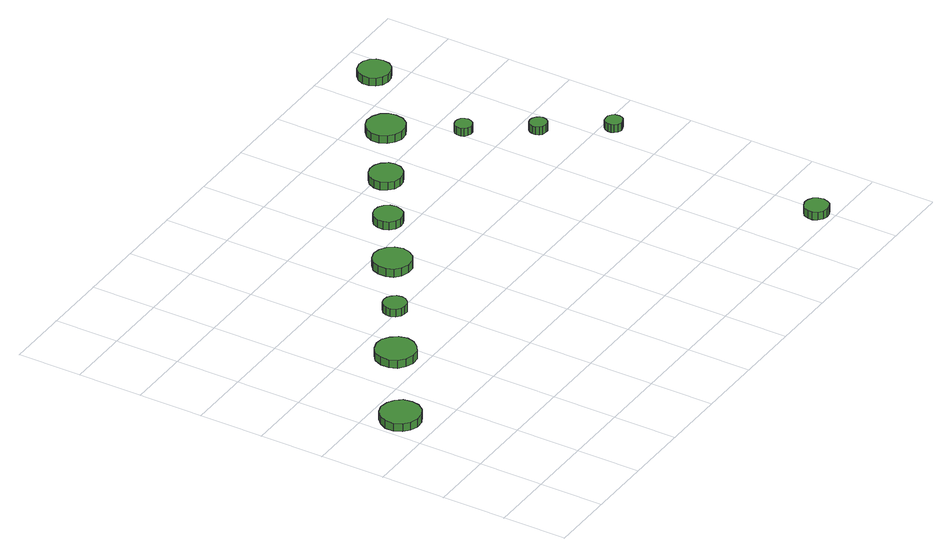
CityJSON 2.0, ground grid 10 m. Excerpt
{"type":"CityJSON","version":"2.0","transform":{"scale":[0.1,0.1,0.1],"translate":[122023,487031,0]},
"CityObjects":{
"tree1":{"type":"SolitaryVegetationObject","attributes":{"function":"something"},"geometry":[{"type":"MultiSurface","lod":"1","boundaries":[[[0,1,2,3,4,5,6,7,8,9,10,11,12,13,14]],[[15,16,17,18,19,20,21,22,23,24,25,26,27,28,29]],[[0,29,28,1]],[[1,28,27,2]],[[2,27,26,3]],[[3,26,25,4]],[[4,25,24,5]],[[5,24,23,6]],[[6,23,22,7]],[[7,22,21,8]],[[8,21,20,9]],[[9,20,19,10]],[[10,19,18,11]],[[11,18,17,12]],[[12,17,16,13]],[[13,16,15,14]],[[14,15,29,0]]]}]},
"tree2":{"type":"SolitaryVegetationObject","attributes":{"function":"something"},"geometry":[{"type":"MultiSurface","lod":"1","boundaries":[[[30,31,32,33,34,35,36,37,38,39,40,41,42,43,44]],[[45,46,47,48,49,50,51,52,53,54,55,56,57,58,59]],[[30,59,58,31]],[[31,58,57,32]],[[32,57,56,33]],[[33,56,55,34]],[[34,55,54,35]],[[35,54,53,36]],[[36,53,52,37]],[[37,52,51,38]],[[38,51,50,39]],[[39,50,49,40]],[[40,49,48,41]],[[41,48,47,42]],[[42,47,46,43]],[[43,46,45,44]],[[44,45,59,30]]]}]},
"tree3":{"type":"SolitaryVegetationObject","attributes":{"function":"something"},"geometry":[{"type":"MultiSurface","lod":"1","boundaries":[[[60,61,62,63,64,65,66,67,68,69,70,71,72,73,74]],[[75,76,77,78,79,80,81,82,83,84,85,86,87,88,89]],[[60,89,88,61]],[[61,88,87,62]],[[62,87,86,63]],[[63,86,85,64]],[[64,85,84,65]],[[65,84,83,66]],[[66,83,82,67]],[[67,82,81,68]],[[68,81,80,69]],[[69,80,79,70]],[[70,79,78,71]],[[71,78,77,72]],[[72,77,76,73]],[[73,76,75,74]],[[74,75,89,60]]]}]},
"tree4":{"type":"SolitaryVegetationObject","attributes":{"function":"something"},"geometry":[{"type":"MultiSurface","lod":"1","boundaries":[[[90,91,92,93,94,95,96,97,98,99,100,101,102,103,104]],[[105,106,107,108,109,110,111,112,113,114,115,116,117,118,119]],[[90,119,118,91]],[[91,118,117,92]],[[92,117,116,93]],[[93,116,115,94]],[[94,115,114,95]],[[95,114,113,96]],[[96,113,112,97]],[[97,112,111,98]],[[98,111,110,99]],[[99,110,109,100]],[[100,109,108,101]],[[101,108,107,102]],[[102,107,106,103]],[[103,106,105,104]],[[104,105,119,90]]]}]},
"tree5":{"type":"SolitaryVegetationObject","attributes":{"function":"something"},"geometry":[{"type":"MultiSurface","lod":"1","boundaries":[[[120,121,122,123,124,125,126,127,128,129,130,131,132,133,134]],[[135,136,137,138,139,140,141,142,143,144,145,146,147,148,149]],[[120,149,148,121]],[[121,148,147,122]],[[122,147,146,123]],[[123,146,145,124]],[[124,145,144,125]],[[125,144,143,126]],[[126,143,142,127]],[[127,142,141,128]],[[128,141,140,129]],[[129,140,139,130]],[[130,139,138,131]],[[131,138,137,132]],[[132,137,136,133]],[[133,136,135,134]],[[134,135,149,120]]]}]},
"tree6":{"type":"SolitaryVegetationObject","attributes":{"function":"something"},"geometry":[{"type":"MultiSurface","lod":"1","boundaries":[[[150,151,152,153,154,155,156,157,158,159,160,161,162,163,164]],[[165,166,167,168,169,170,171,172,173,174,175,176,177,178,179]],[[150,179,178,151]],[[151,178,177,152]],[[152,177,176,153]],[[153,176,175,154]],[[154,175,174,155]],[[155,174,173,156]],[[156,173,172,157]],[[157,172,171,158]],[[158,171,170,159]],[[159,170,169,160]],[[160,169,168,161]],[[161,168,167,162]],[[162,167,166,163]],[[163,166,165,164]],[[164,165,179,150]]]}]},
"tree7":{"type":"SolitaryVegetationObject","attributes":{"function":"something"},"geometry":[{"type":"MultiSurface","lod":"1","boundaries":[[[180,181,182,183,184,185,186,187,188,189,190,191,192,193,194]],[[195,196,197,198,199,200,201,202,203,204,205,206,207,208,209]],[[180,209,208,181]],[[181,208,207,182]],[[182,207,206,183]],[[183,206,205,184]],[[184,205,204,185]],[[185,204,203,186]],[[186,203,202,187]],[[187,202,201,188]],[[188,201,200,189]],[[189,200,199,190]],[[190,199,198,191]],[[191,198,197,192]],[[192,197,196,193]],[[193,196,195,194]],[[194,195,209,180]]]}]},
"tree8":{"type":"SolitaryVegetationObject","attributes":{"function":"something"},"geometry":[{"type":"MultiSurface","lod":"1","boundaries":[[[210,211,212,213,214,215,216,217,218,219,220,221,222,223,224]],[[225,226,227,228,229,230,231,232,233,234,235,236,237,238,239]],[[210,239,238,211]],[[211,238,237,212]],[[212,237,236,213]],[[213,236,235,214]],[[214,235,234,215]],[[215,234,233,216]],[[216,233,232,217]],[[217,232,231,218]],[[218,231,230,219]],[[219,230,229,220]],[[220,229,228,221]],[[221,228,227,222]],[[222,227,226,223]],[[223,226,225,224]],[[224,225,239,210]]]}]},
"tree9":{"type":"SolitaryVegetationObject","attributes":{"function":"something"},"geometry":[{"type":"MultiSurface","lod":"1","boundaries":[[[240,241,242,243,244,245,246,247,248,249,250,251,252,253,254]],[[255,256,257,258,259,260,261,262,263,264,265,266,267,268,269]],[[240,269,268,241]],[[241,268,267,242]],[[242,267,266,243]],[[243,266,265,244]],[[244,265,264,245]],[[245,264,263,246]],[[246,263,262,247]],[[247,262,261,248]],[[248,261,260,249]],[[249,260,259,250]],[[250,259,258,251]],[[251,258,257,252]],[[252,257,256,253]],[[253,256,255,254]],[[254,255,269,240]]]}]},
"tree10":{"type":"SolitaryVegetationObject","attributes":{"function":"something"},"geometry":[{"type":"MultiSurface","lod":"1","boundaries":[[[270,271,272,273,274,275,276,277,278,279,280,281,282,283,284]],[[285,286,287,288,289,290,291,292,293,294,295,296,297,298,299]],[[270,299,298,271]],[[271,298,297,272]],[[272,297,296,273]],[[273,296,295,274]],[[274,295,294,275]],[[275,294,293,276]],[[276,293,292,277]],[[277,292,291,278]],[[278,291,290,279]],[[279,290,289,280]],[[280,289,288,281]],[[281,288,287,282]],[[282,287,286,283]],[[283,286,285,284]],[[284,285,299,270]]]}]},
"tree11":{"type":"SolitaryVegetationObject","attributes":{"function":"something"},"geometry":[{"type":"MultiSurface","lod":"1","boundaries":[[[300,301,302,303,304,305,306,307,308,309,310,311,312,313,314]],[[315,316,317,318,319,320,321,322,323,324,325,326,327,328,329]],[[300,329,328,301]],[[301,328,327,302]],[[302,327,326,303]],[[303,326,325,304]],[[304,325,324,305]],[[305,324,323,306]],[[306,323,322,307]],[[307,322,321,308]],[[308,321,320,309]],[[309,320,319,310]],[[310,319,318,311]],[[311,318,317,312]],[[312,317,316,313]],[[313,316,315,314]],[[314,315,329,300]]]}]},
"tree12":{"type":"SolitaryVegetationObject","attributes":{"function":"something"},"geometry":[{"type":"MultiSurface","lod":"1","boundaries":[[[330,331,332,333,334,335,336,337,338,339,340,341,342,343,344]],[[345,346,347,348,349,350,351,352,353,354,355,356,357,358,359]],[[330,359,358,331]],[[331,358,357,332]],[[332,357,356,333]],[[333,356,355,334]],[[334,355,354,335]],[[335,354,353,336]],[[336,353,352,337]],[[337,352,351,338]],[[338,351,350,339]],[[339,350,349,340]],[[340,349,348,341]],[[341,348,347,342]],[[342,347,346,343]],[[343,346,345,344]],[[344,345,359,330]]]}]}
},
"vertices":[
[67,253,16],[65,266,16],[57,276,16],[46,282,16],[33,284,16],[21,280,16],[12,271,16],[6,260,16],[6,247,16],[12,235,16],[21,227,16],[33,223,16],[46,224,16],[57,230,16],[65,241,16],[65,241,3],[57,230,3],[46,224,3],[33,223,3],[21,227,3],[12,235,3],[6,247,3],[6,260,3],[12,271,3],[21,280,3],[33,284,3],[46,282,3],[57,276,3],[65,266,3],[67,253,3],
[203,343,15],[200,356,15],[192,366,15],[181,373,15],[169,374,15],[157,370,15],[147,362,15],[142,350,15],[142,337,15],[147,325,15],[157,317,15],[169,313,15],[181,314,15],[192,321,15],[200,331,15],[200,331,2],[192,321,2],[181,314,2],[169,313,2],[157,317,2],[147,325,2],[142,337,2],[142,350,2],[147,362,2],[157,370,2],[169,374,2],[181,373,2],[192,366,2],[200,356,2],[203,343,2],
[290,406,14],[289,413,14],[284,419,14],[278,423,14],[271,424,14],[264,422,14],[258,417,14],[255,410,14],[255,403,14],[258,396,14],[264,391,14],[271,389,14],[278,389,14],[284,393,14],[289,399,14],[289,399,1],[284,393,1],[278,389,1],[271,389,1],[264,391,1],[258,396,1],[255,403,1],[255,410,1],[258,417,1],[264,422,1],[271,424,1],[278,423,1],[284,419,1],[289,413,1],[290,406,1],
[396,468,14],[393,480,14],[386,489,14],[376,495,14],[364,497,14],[352,493,14],[343,485,14],[339,474,14],[339,462,14],[343,451,14],[352,443,14],[364,439,14],[376,440,14],[386,446,14],[393,456,14],[393,456,1],[386,446,1],[376,440,1],[364,439,1],[352,443,1],[343,451,1],[339,462,1],[339,474,1],[343,485,1],[352,493,1],[364,497,1],[376,495,1],[386,489,1],[393,480,1],[396,468,1],
[481,531,15],[479,540,15],[474,547,15],[466,552,15],[457,553,15],[448,550,15],[441,544,15],[438,535,15],[438,526,15],[441,518,15],[448,512,15],[457,509,15],[466,510,15],[474,514,15],[479,522,15],[479,522,2],[474,514,2],[466,510,2],[457,509,2],[448,512,2],[441,518,2],[438,526,2],[438,535,2],[441,544,2],[448,550,2],[457,553,2],[466,552,2],[474,547,2],[479,540,2],[481,531,2],
[571,587,16],[569,597,16],[562,606,16],[553,611,16],[543,612,16],[533,609,16],[525,602,16],[520,592,16],[520,582,16],[525,572,16],[533,565,16],[543,562,16],[553,563,16],[562,568,16],[569,577,16],[569,577,3],[562,568,3],[553,563,3],[543,562,3],[533,565,3],[525,572,3],[520,582,3],[520,592,3],[525,602,3],[533,609,3],[543,612,3],[553,611,3],[562,606,3],[569,597,3],[571,587,3],
[804,22,20],[802,30,20],[798,36,20],[791,40,20],[784,41,20],[776,38,20],[770,33,20],[767,26,20],[767,18,20],[770,11,20],[776,6,20],[784,4,20],[791,5,20],[798,8,20],[802,15,20],[802,15,7],[798,8,7],[791,5,7],[784,4,7],[776,6,7],[770,11,7],[767,18,7],[767,26,7],[770,33,7],[776,38,7],[784,41,7],[791,40,7],[798,36,7],[802,30,7],[804,22,7],
[678,651,16],[676,662,16],[669,672,16],[658,678,16],[646,680,16],[635,676,16],[626,668,16],[621,657,16],[621,645,16],[626,634,16],[635,626,16],[646,622,16],[658,623,16],[669,629,16],[676,639,16],[676,639,3],[669,629,3],[658,623,3],[646,622,3],[635,626,3],[626,634,3],[621,645,3],[621,657,3],[626,668,3],[635,676,3],[646,680,3],[658,678,3],[669,672,3],[676,662,3],[678,651,3],
[721,558,17],[720,563,17],[717,568,17],[712,570,17],[707,571,17],[701,569,17],[697,566,17],[695,561,17],[695,555,17],[697,550,17],[701,547,17],[707,545,17],[712,545,17],[717,548,17],[720,553,17],[720,553,4],[717,548,4],[712,545,4],[707,545,4],[701,547,4],[697,550,4],[695,555,4],[695,561,4],[697,566,4],[701,569,4],[707,571,4],[712,570,4],[717,568,4],[720,563,4],[721,558,4],
[779,470,17],[778,475,17],[775,479,17],[770,482,17],[765,483,17],[759,481,17],[755,477,17],[753,472,17],[753,467,17],[755,462,17],[759,458,17],[765,457,17],[770,457,17],[775,460,17],[778,464,17],[778,464,4],[775,460,4],[770,457,4],[765,457,4],[759,458,4],[755,462,4],[753,467,4],[753,472,4],[755,477,4],[759,481,4],[765,483,4],[770,482,4],[775,479,4],[778,475,4],[779,470,4],
[839,381,17],[838,387,17],[835,391,17],[830,394,17],[825,394,17],[819,393,17],[815,389,17],[813,384,17],[813,379,17],[815,374,17],[819,370,17],[825,368,17],[830,369,17],[835,372,17],[838,376,17],[838,376,4],[835,372,4],[830,369,4],[825,368,4],[819,370,4],[815,374,4],[813,379,4],[813,384,4],[815,389,4],[819,393,4],[825,394,4],[830,394,4],[835,391,4],[838,387,4],[839,381,4],
[781,735,21],[779,745,21],[773,753,21],[764,758,21],[754,759,21],[744,756,21],[736,749,21],[732,740,21],[732,729,21],[736,720,21],[744,713,21],[754,710,21],[764,711,21],[773,716,21],[779,724,21],[779,724,8],[773,716,8],[764,711,8],[754,710,8],[744,713,8],[736,720,8],[732,729,8],[732,740,8],[736,749,8],[744,756,8],[754,759,8],[764,758,8],[773,753,8],[779,745,8],[781,735,8]
]}
